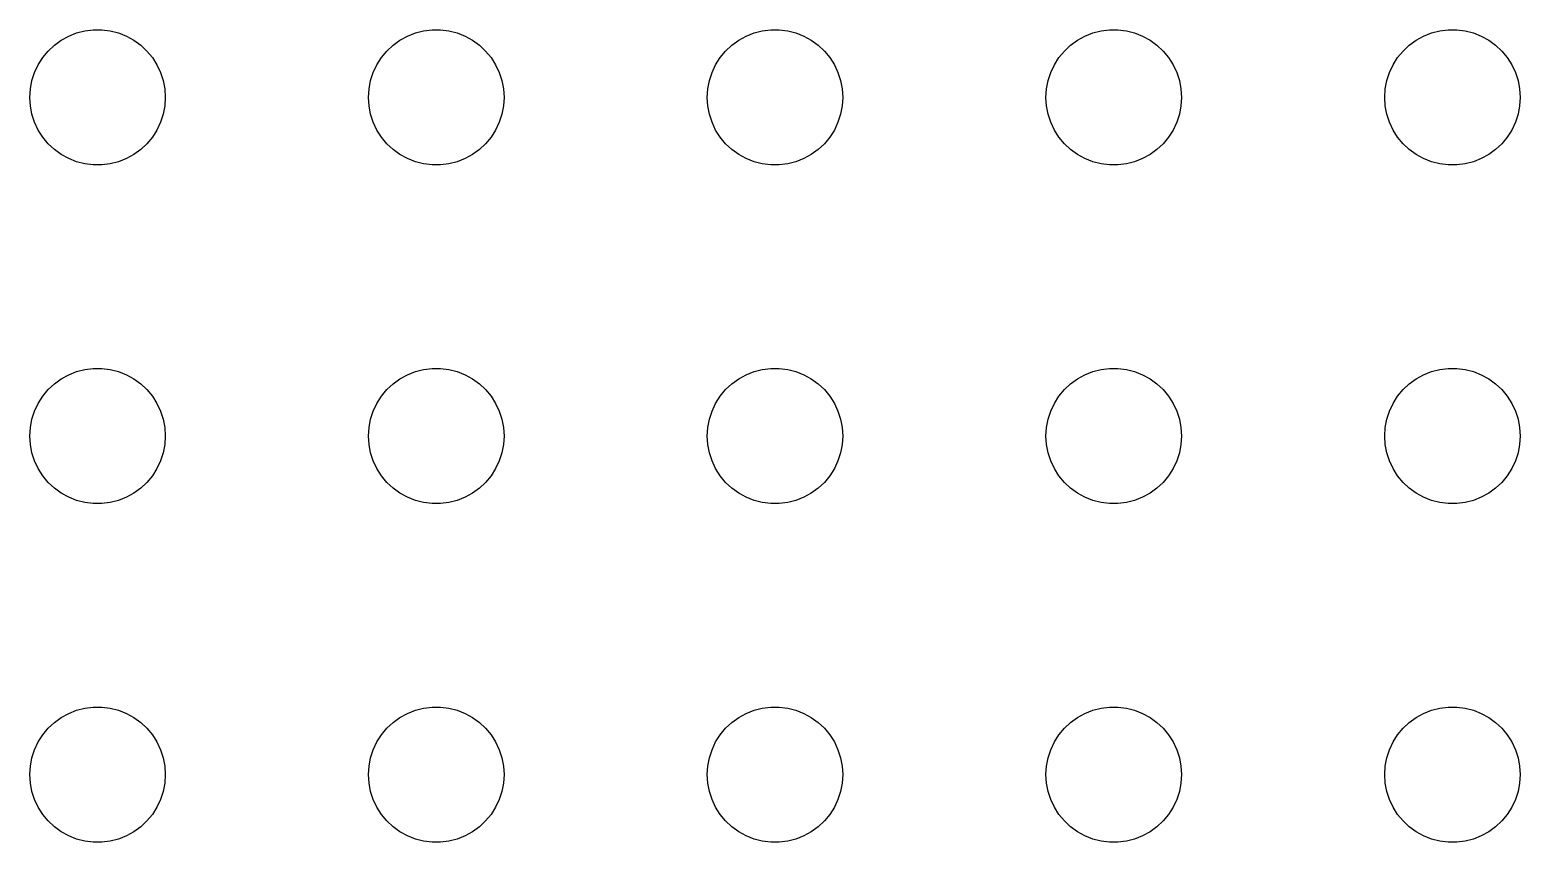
# Model space of a CAD drawing. Header units: metres. Extents: x -134 to 134, y 176 to 394.
# Drawn here: x 66 to 99, y 204 to 222 of the extents above; entities that cross this region are included whole.
import ezdxf

# ---------------------------------------------------------------- set-up
doc = ezdxf.new("R2010")
doc.units = ezdxf.units.M

msp = doc.modelspace()

# ---------------------------------------------------------------- linework, layer by layer
for p, q in [((66.5439, 221.656), (66.6963, 221.766)), ((66.6963, 221.766), (66.8613, 221.857)), ((66.8613, 221.857), (67.0365, 221.927)), ((67.0365, 221.927), (67.2189, 221.973)), ((67.2189, 221.973), (67.4058, 221.997)), ((67.4058, 221.997), (67.5942, 221.997)), ((67.5942, 221.997), (67.7811, 221.973)), ((67.7811, 221.973), (67.9635, 221.927)), ((67.9635, 221.927), (68.1387, 221.857)), ((68.1387, 221.857), (68.3037, 221.766)), ((68.3037, 221.766), (68.4561, 221.656)), ((74.0439, 221.656), (74.1963, 221.766)), ((74.1963, 221.766), (74.3613, 221.857)), ((74.3613, 221.857), (74.5365, 221.927)), ((74.5365, 221.927), (74.7189, 221.973)), ((74.7189, 221.973), (74.9058, 221.997)), ((74.9058, 221.997), (75.0942, 221.997)), ((75.0942, 221.997), (75.2811, 221.973)), ((75.2811, 221.973), (75.4635, 221.927)), ((75.4635, 221.927), (75.6387, 221.857)), ((75.6387, 221.857), (75.8037, 221.766)), ((75.8037, 221.766), (75.9561, 221.656)), ((81.5439, 221.656), (81.6963, 221.766)), ((81.6963, 221.766), (81.8613, 221.857)), ((81.8613, 221.857), (82.0365, 221.927)), ((82.0365, 221.927), (82.2189, 221.973)), ((82.2189, 221.973), (82.4058, 221.997)), ((82.4058, 221.997), (82.5942, 221.997)), ((82.5942, 221.997), (82.7811, 221.973)), ((82.7811, 221.973), (82.9635, 221.927)), ((82.9635, 221.927), (83.1387, 221.857)), ((83.1387, 221.857), (83.3037, 221.766)), ((83.3037, 221.766), (83.4561, 221.656)), ((89.0439, 221.656), (89.1963, 221.766)), ((89.1963, 221.766), (89.3613, 221.857)), ((89.3613, 221.857), (89.5365, 221.927)), ((89.5365, 221.927), (89.7189, 221.973)), ((89.7189, 221.973), (89.9058, 221.997)), ((89.9058, 221.997), (90.0942, 221.997)), ((90.0942, 221.997), (90.2811, 221.973)), ((90.2811, 221.973), (90.4635, 221.927)), ((90.4635, 221.927), (90.6387, 221.857)), ((90.6387, 221.857), (90.8037, 221.766)), ((90.8037, 221.766), (90.9561, 221.656)), ((96.5439, 221.656), (96.6963, 221.766)), ((96.6963, 221.766), (96.8613, 221.857)), ((96.8613, 221.857), (97.0365, 221.927)), ((97.0365, 221.927), (97.2189, 221.973)), ((97.2189, 221.973), (97.4058, 221.997)), ((97.4058, 221.997), (97.5942, 221.997)), ((97.5942, 221.997), (97.7811, 221.973)), ((97.7811, 221.973), (97.9635, 221.927)), ((97.9635, 221.927), (98.1387, 221.857)), ((98.1387, 221.857), (98.3037, 221.766)), ((98.3037, 221.766), (98.4561, 221.656)), ((66.2865, 221.382), (66.4065, 221.527)), ((66.4065, 221.527), (66.5439, 221.656)), ((68.4561, 221.656), (68.5934, 221.527)), ((68.5934, 221.527), (68.7135, 221.382)), ((73.7865, 221.382), (73.9065, 221.527)), ((73.9065, 221.527), (74.0439, 221.656)), ((75.9561, 221.656), (76.0934, 221.527)), ((76.0934, 221.527), (76.2135, 221.382)), ((81.2865, 221.382), (81.4065, 221.527)), ((81.4065, 221.527), (81.5439, 221.656)), ((83.4561, 221.656), (83.5934, 221.527)), ((83.5934, 221.527), (83.7135, 221.382)), ((88.7865, 221.382), (88.9065, 221.527)), ((88.9065, 221.527), (89.0439, 221.656)), ((90.9561, 221.656), (91.0934, 221.527)), ((91.0934, 221.527), (91.2135, 221.382)), ((96.2865, 221.382), (96.4065, 221.527)), ((96.4065, 221.527), (96.5439, 221.656)), ((98.4561, 221.656), (98.5934, 221.527)), ((98.5934, 221.527), (98.7135, 221.382)), ((66.1053, 221.052), (66.1855, 221.223)), ((66.1855, 221.223), (66.2865, 221.382)), ((68.7135, 221.382), (68.8145, 221.223)), ((68.8145, 221.223), (68.8947, 221.052)), ((73.6053, 221.052), (73.6855, 221.223)), ((73.6855, 221.223), (73.7865, 221.382)), ((76.2135, 221.382), (76.3145, 221.223)), ((76.3145, 221.223), (76.3947, 221.052)), ((81.1053, 221.052), (81.1855, 221.223)), ((81.1855, 221.223), (81.2865, 221.382)), ((83.7135, 221.382), (83.8145, 221.223)), ((83.8145, 221.223), (83.8947, 221.052)), ((88.6053, 221.052), (88.6855, 221.223)), ((88.6855, 221.223), (88.7865, 221.382)), ((91.2135, 221.382), (91.3145, 221.223)), ((91.3145, 221.223), (91.3947, 221.052)), ((96.1053, 221.052), (96.1855, 221.223)), ((96.1855, 221.223), (96.2865, 221.382)), ((98.7135, 221.382), (98.8145, 221.223)), ((98.8145, 221.223), (98.8947, 221.052)), ((66.0118, 220.688), (66.0471, 220.873)), ((66.0471, 220.873), (66.1053, 221.052)), ((68.8947, 221.052), (68.9529, 220.873)), ((68.9529, 220.873), (68.9882, 220.688)), ((73.5118, 220.688), (73.5471, 220.873)), ((73.5471, 220.873), (73.6053, 221.052)), ((76.3947, 221.052), (76.4529, 220.873)), ((76.4529, 220.873), (76.4882, 220.688)), ((81.0118, 220.688), (81.0471, 220.873)), ((81.0471, 220.873), (81.1053, 221.052)), ((83.8947, 221.052), (83.9529, 220.873)), ((83.9529, 220.873), (83.9882, 220.688)), ((88.5118, 220.688), (88.5471, 220.873)), ((88.5471, 220.873), (88.6053, 221.052)), ((91.3947, 221.052), (91.4529, 220.873)), ((91.4529, 220.873), (91.4882, 220.688)), ((96.0118, 220.688), (96.0471, 220.873)), ((96.0471, 220.873), (96.1053, 221.052)), ((98.8947, 221.052), (98.9529, 220.873)), ((98.9529, 220.873), (98.9882, 220.688)), ((66, 220.5), (66.0118, 220.688)), ((66.0118, 220.312), (66, 220.5)), ((68.9882, 220.688), (69, 220.5)), ((69, 220.5), (68.9882, 220.312)), ((73.5, 220.5), (73.5118, 220.688)), ((73.5118, 220.312), (73.5, 220.5)), ((76.4882, 220.688), (76.5, 220.5)), ((76.5, 220.5), (76.4882, 220.312)), ((81, 220.5), (81.0118, 220.688)), ((81.0118, 220.312), (81, 220.5)), ((83.9882, 220.688), (84, 220.5)), ((84, 220.5), (83.9882, 220.312)), ((88.5, 220.5), (88.5118, 220.688)), ((88.5118, 220.312), (88.5, 220.5)), ((91.4882, 220.688), (91.5, 220.5)), ((91.5, 220.5), (91.4882, 220.312)), ((96, 220.5), (96.0118, 220.688)), ((96.0118, 220.312), (96, 220.5)), ((98.9882, 220.688), (99, 220.5)), ((99, 220.5), (98.9882, 220.312)), ((66.0471, 220.127), (66.0118, 220.312)), ((66.1053, 219.948), (66.0471, 220.127)), ((68.9529, 220.127), (68.8947, 219.948)), ((68.9882, 220.312), (68.9529, 220.127)), ((73.5471, 220.127), (73.5118, 220.312)), ((73.6053, 219.948), (73.5471, 220.127)), ((76.4529, 220.127), (76.3947, 219.948)), ((76.4882, 220.312), (76.4529, 220.127)), ((81.0471, 220.127), (81.0118, 220.312)), ((81.1053, 219.948), (81.0471, 220.127)), ((83.9529, 220.127), (83.8947, 219.948)), ((83.9882, 220.312), (83.9529, 220.127)), ((88.5471, 220.127), (88.5118, 220.312)), ((88.6053, 219.948), (88.5471, 220.127)), ((91.4529, 220.127), (91.3947, 219.948)), ((91.4882, 220.312), (91.4529, 220.127)), ((96.0471, 220.127), (96.0118, 220.312)), ((96.1053, 219.948), (96.0471, 220.127)), ((98.9529, 220.127), (98.8947, 219.948)), ((98.9882, 220.312), (98.9529, 220.127)), ((66.1855, 219.777), (66.1053, 219.948)), ((68.8947, 219.948), (68.8145, 219.777)), ((73.6855, 219.777), (73.6053, 219.948)), ((76.3947, 219.948), (76.3145, 219.777)), ((81.1855, 219.777), (81.1053, 219.948)), ((83.8947, 219.948), (83.8145, 219.777)), ((88.6855, 219.777), (88.6053, 219.948)), ((91.3947, 219.948), (91.3145, 219.777)), ((96.1855, 219.777), (96.1053, 219.948)), ((98.8947, 219.948), (98.8145, 219.777)), ((66.2865, 219.618), (66.1855, 219.777)), ((66.4065, 219.473), (66.2865, 219.618)), ((66.5439, 219.344), (66.4065, 219.473)), ((68.5934, 219.473), (68.4561, 219.344)), ((68.7135, 219.618), (68.5934, 219.473)), ((68.8145, 219.777), (68.7135, 219.618)), ((73.7865, 219.618), (73.6855, 219.777)), ((73.9065, 219.473), (73.7865, 219.618)), ((74.0439, 219.344), (73.9065, 219.473)), ((76.0934, 219.473), (75.9561, 219.344)), ((76.2135, 219.618), (76.0934, 219.473)), ((76.3145, 219.777), (76.2135, 219.618)), ((81.2865, 219.618), (81.1855, 219.777)), ((81.4065, 219.473), (81.2865, 219.618)), ((81.5439, 219.344), (81.4065, 219.473)), ((83.5934, 219.473), (83.4561, 219.344)), ((83.7135, 219.618), (83.5934, 219.473)), ((83.8145, 219.777), (83.7135, 219.618)), ((88.7865, 219.618), (88.6855, 219.777)), ((88.9065, 219.473), (88.7865, 219.618)), ((89.0439, 219.344), (88.9065, 219.473)), ((91.0934, 219.473), (90.9561, 219.344)), ((91.2135, 219.618), (91.0934, 219.473)), ((91.3145, 219.777), (91.2135, 219.618)), ((96.2865, 219.618), (96.1855, 219.777)), ((96.4065, 219.473), (96.2865, 219.618)), ((96.5439, 219.344), (96.4065, 219.473)), ((98.5934, 219.473), (98.4561, 219.344)), ((98.7135, 219.618), (98.5934, 219.473)), ((98.8145, 219.777), (98.7135, 219.618)), ((66.6963, 219.234), (66.5439, 219.344)), ((66.8613, 219.143), (66.6963, 219.234)), ((67.0365, 219.073), (66.8613, 219.143)), ((68.1387, 219.143), (67.9635, 219.073)), ((68.3037, 219.234), (68.1387, 219.143)), ((68.4561, 219.344), (68.3037, 219.234)), ((74.1963, 219.234), (74.0439, 219.344)), ((74.3613, 219.143), (74.1963, 219.234)), ((74.5365, 219.073), (74.3613, 219.143)), ((75.6387, 219.143), (75.4635, 219.073)), ((75.8037, 219.234), (75.6387, 219.143)), ((75.9561, 219.344), (75.8037, 219.234)), ((81.6963, 219.234), (81.5439, 219.344)), ((81.8613, 219.143), (81.6963, 219.234)), ((82.0365, 219.073), (81.8613, 219.143)), ((83.1387, 219.143), (82.9635, 219.073)), ((83.3037, 219.234), (83.1387, 219.143)), ((83.4561, 219.344), (83.3037, 219.234)), ((89.1963, 219.234), (89.0439, 219.344)), ((89.3613, 219.143), (89.1963, 219.234)), ((89.5365, 219.073), (89.3613, 219.143)), ((90.6387, 219.143), (90.4635, 219.073)), ((90.8037, 219.234), (90.6387, 219.143)), ((90.9561, 219.344), (90.8037, 219.234)), ((96.6963, 219.234), (96.5439, 219.344)), ((96.8613, 219.143), (96.6963, 219.234)), ((97.0365, 219.073), (96.8613, 219.143)), ((98.1387, 219.143), (97.9635, 219.073)), ((98.3037, 219.234), (98.1387, 219.143)), ((98.4561, 219.344), (98.3037, 219.234)), ((67.2189, 219.027), (67.0365, 219.073)), ((67.4058, 219.003), (67.2189, 219.027)), ((67.5942, 219.003), (67.4058, 219.003)), ((67.7811, 219.027), (67.5942, 219.003)), ((67.9635, 219.073), (67.7811, 219.027)), ((74.7189, 219.027), (74.5365, 219.073)), ((74.9058, 219.003), (74.7189, 219.027)), ((75.0942, 219.003), (74.9058, 219.003)), ((75.2811, 219.027), (75.0942, 219.003)), ((75.4635, 219.073), (75.2811, 219.027)), ((82.2189, 219.027), (82.0365, 219.073)), ((82.4058, 219.003), (82.2189, 219.027)), ((82.5942, 219.003), (82.4058, 219.003)), ((82.7811, 219.027), (82.5942, 219.003)), ((82.9635, 219.073), (82.7811, 219.027)), ((89.7189, 219.027), (89.5365, 219.073)), ((89.9058, 219.003), (89.7189, 219.027)), ((90.0942, 219.003), (89.9058, 219.003)), ((90.2811, 219.027), (90.0942, 219.003)), ((90.4635, 219.073), (90.2811, 219.027)), ((97.2189, 219.027), (97.0365, 219.073)), ((97.4058, 219.003), (97.2189, 219.027)), ((97.5942, 219.003), (97.4058, 219.003)), ((97.7811, 219.027), (97.5942, 219.003)), ((97.9635, 219.073), (97.7811, 219.027)), ((66.5439, 214.156), (66.6963, 214.266)), ((66.6963, 214.266), (66.8613, 214.357)), ((66.8613, 214.357), (67.0365, 214.427)), ((67.0365, 214.427), (67.2189, 214.473)), ((67.2189, 214.473), (67.4058, 214.497)), ((67.4058, 214.497), (67.5942, 214.497)), ((67.5942, 214.497), (67.7811, 214.473)), ((67.7811, 214.473), (67.9635, 214.427)), ((67.9635, 214.427), (68.1387, 214.357)), ((68.1387, 214.357), (68.3037, 214.266)), ((68.3037, 214.266), (68.4561, 214.156)), ((74.0439, 214.156), (74.1963, 214.266)), ((74.1963, 214.266), (74.3613, 214.357)), ((74.3613, 214.357), (74.5365, 214.427)), ((74.5365, 214.427), (74.7189, 214.473)), ((74.7189, 214.473), (74.9058, 214.497)), ((74.9058, 214.497), (75.0942, 214.497)), ((75.0942, 214.497), (75.2811, 214.473)), ((75.2811, 214.473), (75.4635, 214.427)), ((75.4635, 214.427), (75.6387, 214.357)), ((75.6387, 214.357), (75.8037, 214.266)), ((75.8037, 214.266), (75.9561, 214.156)), ((81.5439, 214.156), (81.6963, 214.266)), ((81.6963, 214.266), (81.8613, 214.357)), ((81.8613, 214.357), (82.0365, 214.427)), ((82.0365, 214.427), (82.2189, 214.473)), ((82.2189, 214.473), (82.4058, 214.497)), ((82.4058, 214.497), (82.5942, 214.497)), ((82.5942, 214.497), (82.7811, 214.473)), ((82.7811, 214.473), (82.9635, 214.427)), ((82.9635, 214.427), (83.1387, 214.357)), ((83.1387, 214.357), (83.3037, 214.266)), ((83.3037, 214.266), (83.4561, 214.156)), ((89.0439, 214.156), (89.1963, 214.266)), ((89.1963, 214.266), (89.3613, 214.357)), ((89.3613, 214.357), (89.5365, 214.427)), ((89.5365, 214.427), (89.7189, 214.473)), ((89.7189, 214.473), (89.9058, 214.497)), ((89.9058, 214.497), (90.0942, 214.497)), ((90.0942, 214.497), (90.2811, 214.473)), ((90.2811, 214.473), (90.4635, 214.427)), ((90.4635, 214.427), (90.6387, 214.357)), ((90.6387, 214.357), (90.8037, 214.266)), ((90.8037, 214.266), (90.9561, 214.156)), ((96.5439, 214.156), (96.6963, 214.266)), ((96.6963, 214.266), (96.8613, 214.357)), ((96.8613, 214.357), (97.0365, 214.427)), ((97.0365, 214.427), (97.2189, 214.473)), ((97.2189, 214.473), (97.4058, 214.497)), ((97.4058, 214.497), (97.5942, 214.497)), ((97.5942, 214.497), (97.7811, 214.473)), ((97.7811, 214.473), (97.9635, 214.427)), ((97.9635, 214.427), (98.1387, 214.357)), ((98.1387, 214.357), (98.3037, 214.266)), ((98.3037, 214.266), (98.4561, 214.156)), ((66.1855, 213.723), (66.2865, 213.882)), ((66.2865, 213.882), (66.4065, 214.027)), ((66.4065, 214.027), (66.5439, 214.156)), ((68.4561, 214.156), (68.5934, 214.027)), ((68.5934, 214.027), (68.7135, 213.882)), ((68.7135, 213.882), (68.8145, 213.723)), ((73.6855, 213.723), (73.7865, 213.882)), ((73.7865, 213.882), (73.9065, 214.027)), ((73.9065, 214.027), (74.0439, 214.156)), ((75.9561, 214.156), (76.0934, 214.027)), ((76.0934, 214.027), (76.2135, 213.882)), ((76.2135, 213.882), (76.3145, 213.723)), ((81.1855, 213.723), (81.2865, 213.882)), ((81.2865, 213.882), (81.4065, 214.027)), ((81.4065, 214.027), (81.5439, 214.156)), ((83.4561, 214.156), (83.5934, 214.027)), ((83.5934, 214.027), (83.7135, 213.882)), ((83.7135, 213.882), (83.8145, 213.723)), ((88.6855, 213.723), (88.7865, 213.882)), ((88.7865, 213.882), (88.9065, 214.027)), ((88.9065, 214.027), (89.0439, 214.156)), ((90.9561, 214.156), (91.0934, 214.027)), ((91.0934, 214.027), (91.2135, 213.882)), ((91.2135, 213.882), (91.3145, 213.723)), ((96.1855, 213.723), (96.2865, 213.882)), ((96.2865, 213.882), (96.4065, 214.027)), ((96.4065, 214.027), (96.5439, 214.156)), ((98.4561, 214.156), (98.5934, 214.027)), ((98.5934, 214.027), (98.7135, 213.882)), ((98.7135, 213.882), (98.8145, 213.723)), ((66.0471, 213.373), (66.1053, 213.552)), ((66.1053, 213.552), (66.1855, 213.723)), ((68.8145, 213.723), (68.8947, 213.552)), ((68.8947, 213.552), (68.9529, 213.373)), ((73.5471, 213.373), (73.6053, 213.552)), ((73.6053, 213.552), (73.6855, 213.723)), ((76.3145, 213.723), (76.3947, 213.552)), ((76.3947, 213.552), (76.4529, 213.373)), ((81.0471, 213.373), (81.1053, 213.552)), ((81.1053, 213.552), (81.1855, 213.723)), ((83.8145, 213.723), (83.8947, 213.552)), ((83.8947, 213.552), (83.9529, 213.373)), ((88.5471, 213.373), (88.6053, 213.552)), ((88.6053, 213.552), (88.6855, 213.723)), ((91.3145, 213.723), (91.3947, 213.552)), ((91.3947, 213.552), (91.4529, 213.373)), ((96.0471, 213.373), (96.1053, 213.552)), ((96.1053, 213.552), (96.1855, 213.723)), ((98.8145, 213.723), (98.8947, 213.552)), ((98.8947, 213.552), (98.9529, 213.373)), ((66, 213), (66.0118, 213.188)), ((66.0118, 213.188), (66.0471, 213.373)), ((68.9529, 213.373), (68.9882, 213.188)), ((68.9882, 213.188), (69, 213)), ((73.5, 213), (73.5118, 213.188)), ((73.5118, 213.188), (73.5471, 213.373)), ((76.4529, 213.373), (76.4882, 213.188)), ((76.4882, 213.188), (76.5, 213)), ((81, 213), (81.0118, 213.188)), ((81.0118, 213.188), (81.0471, 213.373)), ((83.9529, 213.373), (83.9882, 213.188)), ((83.9882, 213.188), (84, 213)), ((88.5, 213), (88.5118, 213.188)), ((88.5118, 213.188), (88.5471, 213.373)), ((91.4529, 213.373), (91.4882, 213.188)), ((91.4882, 213.188), (91.5, 213)), ((96, 213), (96.0118, 213.188)), ((96.0118, 213.188), (96.0471, 213.373)), ((98.9529, 213.373), (98.9882, 213.188)), ((98.9882, 213.188), (99, 213)), ((66.0118, 212.812), (66, 213)), ((69, 213), (68.9882, 212.812)), ((73.5118, 212.812), (73.5, 213)), ((76.5, 213), (76.4882, 212.812)), ((81.0118, 212.812), (81, 213)), ((84, 213), (83.9882, 212.812)), ((88.5118, 212.812), (88.5, 213)), ((91.5, 213), (91.4882, 212.812)), ((96.0118, 212.812), (96, 213)), ((99, 213), (98.9882, 212.812)), ((66.0471, 212.627), (66.0118, 212.812)), ((66.1053, 212.448), (66.0471, 212.627)), ((68.9529, 212.627), (68.8947, 212.448)), ((68.9882, 212.812), (68.9529, 212.627)), ((73.5471, 212.627), (73.5118, 212.812)), ((73.6053, 212.448), (73.5471, 212.627)), ((76.4529, 212.627), (76.3947, 212.448)), ((76.4882, 212.812), (76.4529, 212.627)), ((81.0471, 212.627), (81.0118, 212.812)), ((81.1053, 212.448), (81.0471, 212.627)), ((83.9529, 212.627), (83.8947, 212.448)), ((83.9882, 212.812), (83.9529, 212.627)), ((88.5471, 212.627), (88.5118, 212.812)), ((88.6053, 212.448), (88.5471, 212.627)), ((91.4529, 212.627), (91.3947, 212.448)), ((91.4882, 212.812), (91.4529, 212.627)), ((96.0471, 212.627), (96.0118, 212.812)), ((96.1053, 212.448), (96.0471, 212.627)), ((98.9529, 212.627), (98.8947, 212.448)), ((98.9882, 212.812), (98.9529, 212.627)), ((66.1855, 212.277), (66.1053, 212.448)), ((66.2865, 212.118), (66.1855, 212.277)), ((68.8145, 212.277), (68.7135, 212.118)), ((68.8947, 212.448), (68.8145, 212.277)), ((73.6855, 212.277), (73.6053, 212.448)), ((73.7865, 212.118), (73.6855, 212.277)), ((76.3145, 212.277), (76.2135, 212.118)), ((76.3947, 212.448), (76.3145, 212.277)), ((81.1855, 212.277), (81.1053, 212.448)), ((81.2865, 212.118), (81.1855, 212.277)), ((83.8145, 212.277), (83.7135, 212.118)), ((83.8947, 212.448), (83.8145, 212.277)), ((88.6855, 212.277), (88.6053, 212.448)), ((88.7865, 212.118), (88.6855, 212.277)), ((91.3145, 212.277), (91.2135, 212.118)), ((91.3947, 212.448), (91.3145, 212.277)), ((96.1855, 212.277), (96.1053, 212.448)), ((96.2865, 212.118), (96.1855, 212.277)), ((98.8145, 212.277), (98.7135, 212.118)), ((98.8947, 212.448), (98.8145, 212.277)), ((66.4065, 211.973), (66.2865, 212.118)), ((66.5439, 211.844), (66.4065, 211.973)), ((68.5934, 211.973), (68.4561, 211.844)), ((68.7135, 212.118), (68.5934, 211.973)), ((73.9065, 211.973), (73.7865, 212.118)), ((74.0439, 211.844), (73.9065, 211.973)), ((76.0934, 211.973), (75.9561, 211.844)), ((76.2135, 212.118), (76.0934, 211.973)), ((81.4065, 211.973), (81.2865, 212.118)), ((81.5439, 211.844), (81.4065, 211.973)), ((83.5934, 211.973), (83.4561, 211.844)), ((83.7135, 212.118), (83.5934, 211.973)), ((88.9065, 211.973), (88.7865, 212.118)), ((89.0439, 211.844), (88.9065, 211.973)), ((91.0934, 211.973), (90.9561, 211.844)), ((91.2135, 212.118), (91.0934, 211.973)), ((96.4065, 211.973), (96.2865, 212.118)), ((96.5439, 211.844), (96.4065, 211.973)), ((98.5934, 211.973), (98.4561, 211.844)), ((98.7135, 212.118), (98.5934, 211.973)), ((66.6963, 211.734), (66.5439, 211.844)), ((66.8613, 211.643), (66.6963, 211.734)), ((67.0365, 211.573), (66.8613, 211.643)), ((67.2189, 211.527), (67.0365, 211.573)), ((67.9635, 211.573), (67.7811, 211.527)), ((68.1387, 211.643), (67.9635, 211.573)), ((68.3037, 211.734), (68.1387, 211.643)), ((68.4561, 211.844), (68.3037, 211.734)), ((74.1963, 211.734), (74.0439, 211.844)), ((74.3613, 211.643), (74.1963, 211.734)), ((74.5365, 211.573), (74.3613, 211.643)), ((74.7189, 211.527), (74.5365, 211.573)), ((75.4635, 211.573), (75.2811, 211.527)), ((75.6387, 211.643), (75.4635, 211.573)), ((75.8037, 211.734), (75.6387, 211.643)), ((75.9561, 211.844), (75.8037, 211.734)), ((81.6963, 211.734), (81.5439, 211.844)), ((81.8613, 211.643), (81.6963, 211.734)), ((82.0365, 211.573), (81.8613, 211.643)), ((82.2189, 211.527), (82.0365, 211.573)), ((82.9635, 211.573), (82.7811, 211.527)), ((83.1387, 211.643), (82.9635, 211.573)), ((83.3037, 211.734), (83.1387, 211.643)), ((83.4561, 211.844), (83.3037, 211.734)), ((89.1963, 211.734), (89.0439, 211.844)), ((89.3613, 211.643), (89.1963, 211.734)), ((89.5365, 211.573), (89.3613, 211.643)), ((89.7189, 211.527), (89.5365, 211.573)), ((90.4635, 211.573), (90.2811, 211.527)), ((90.6387, 211.643), (90.4635, 211.573)), ((90.8037, 211.734), (90.6387, 211.643)), ((90.9561, 211.844), (90.8037, 211.734)), ((96.6963, 211.734), (96.5439, 211.844)), ((96.8613, 211.643), (96.6963, 211.734)), ((97.0365, 211.573), (96.8613, 211.643)), ((97.2189, 211.527), (97.0365, 211.573)), ((97.9635, 211.573), (97.7811, 211.527)), ((98.1387, 211.643), (97.9635, 211.573)), ((98.3037, 211.734), (98.1387, 211.643)), ((98.4561, 211.844), (98.3037, 211.734)), ((67.4058, 211.503), (67.2189, 211.527)), ((67.5942, 211.503), (67.4058, 211.503)), ((67.7811, 211.527), (67.5942, 211.503)), ((74.9058, 211.503), (74.7189, 211.527)), ((75.0942, 211.503), (74.9058, 211.503)), ((75.2811, 211.527), (75.0942, 211.503)), ((82.4058, 211.503), (82.2189, 211.527)), ((82.5942, 211.503), (82.4058, 211.503)), ((82.7811, 211.527), (82.5942, 211.503)), ((89.9058, 211.503), (89.7189, 211.527)), ((90.0942, 211.503), (89.9058, 211.503)), ((90.2811, 211.527), (90.0942, 211.503)), ((97.4058, 211.503), (97.2189, 211.527)), ((97.5942, 211.503), (97.4058, 211.503)), ((97.7811, 211.527), (97.5942, 211.503)), ((66.8613, 206.857), (67.0365, 206.927)), ((67.0365, 206.927), (67.2189, 206.973)), ((67.2189, 206.973), (67.4058, 206.997)), ((67.4058, 206.997), (67.5942, 206.997)), ((67.5942, 206.997), (67.7811, 206.973)), ((67.7811, 206.973), (67.9635, 206.927)), ((67.9635, 206.927), (68.1387, 206.857)), ((74.3613, 206.857), (74.5365, 206.927)), ((74.5365, 206.927), (74.7189, 206.973)), ((74.7189, 206.973), (74.9058, 206.997)), ((74.9058, 206.997), (75.0942, 206.997)), ((75.0942, 206.997), (75.2811, 206.973)), ((75.2811, 206.973), (75.4635, 206.927)), ((75.4635, 206.927), (75.6387, 206.857)), ((81.8613, 206.857), (82.0365, 206.927)), ((82.0365, 206.927), (82.2189, 206.973)), ((82.2189, 206.973), (82.4058, 206.997)), ((82.4058, 206.997), (82.5942, 206.997)), ((82.5942, 206.997), (82.7811, 206.973)), ((82.7811, 206.973), (82.9635, 206.927)), ((82.9635, 206.927), (83.1387, 206.857)), ((89.3613, 206.857), (89.5365, 206.927)), ((89.5365, 206.927), (89.7189, 206.973)), ((89.7189, 206.973), (89.9058, 206.997)), ((89.9058, 206.997), (90.0942, 206.997)), ((90.0942, 206.997), (90.2811, 206.973)), ((90.2811, 206.973), (90.4635, 206.927)), ((90.4635, 206.927), (90.6387, 206.857)), ((96.8613, 206.857), (97.0365, 206.927)), ((97.0365, 206.927), (97.2189, 206.973)), ((97.2189, 206.973), (97.4058, 206.997)), ((97.4058, 206.997), (97.5942, 206.997)), ((97.5942, 206.997), (97.7811, 206.973)), ((97.7811, 206.973), (97.9635, 206.927)), ((97.9635, 206.927), (98.1387, 206.857)), ((66.4065, 206.527), (66.5439, 206.656)), ((66.5439, 206.656), (66.6963, 206.766)), ((66.6963, 206.766), (66.8613, 206.857)), ((68.1387, 206.857), (68.3037, 206.766)), ((68.3037, 206.766), (68.4561, 206.656)), ((68.4561, 206.656), (68.5934, 206.527)), ((73.9065, 206.527), (74.0439, 206.656)), ((74.0439, 206.656), (74.1963, 206.766)), ((74.1963, 206.766), (74.3613, 206.857)), ((75.6387, 206.857), (75.8037, 206.766)), ((75.8037, 206.766), (75.9561, 206.656)), ((75.9561, 206.656), (76.0934, 206.527)), ((81.4065, 206.527), (81.5439, 206.656)), ((81.5439, 206.656), (81.6963, 206.766)), ((81.6963, 206.766), (81.8613, 206.857)), ((83.1387, 206.857), (83.3037, 206.766)), ((83.3037, 206.766), (83.4561, 206.656)), ((83.4561, 206.656), (83.5934, 206.527)), ((88.9065, 206.527), (89.0439, 206.656)), ((89.0439, 206.656), (89.1963, 206.766)), ((89.1963, 206.766), (89.3613, 206.857)), ((90.6387, 206.857), (90.8037, 206.766)), ((90.8037, 206.766), (90.9561, 206.656)), ((90.9561, 206.656), (91.0934, 206.527)), ((96.4065, 206.527), (96.5439, 206.656)), ((96.5439, 206.656), (96.6963, 206.766)), ((96.6963, 206.766), (96.8613, 206.857)), ((98.1387, 206.857), (98.3037, 206.766)), ((98.3037, 206.766), (98.4561, 206.656)), ((98.4561, 206.656), (98.5934, 206.527)), ((66.1855, 206.223), (66.2865, 206.382)), ((66.2865, 206.382), (66.4065, 206.527)), ((68.5934, 206.527), (68.7135, 206.382)), ((68.7135, 206.382), (68.8145, 206.223)), ((73.6855, 206.223), (73.7865, 206.382)), ((73.7865, 206.382), (73.9065, 206.527)), ((76.0934, 206.527), (76.2135, 206.382)), ((76.2135, 206.382), (76.3145, 206.223)), ((81.1855, 206.223), (81.2865, 206.382)), ((81.2865, 206.382), (81.4065, 206.527)), ((83.5934, 206.527), (83.7135, 206.382)), ((83.7135, 206.382), (83.8145, 206.223)), ((88.6855, 206.223), (88.7865, 206.382)), ((88.7865, 206.382), (88.9065, 206.527)), ((91.0934, 206.527), (91.2135, 206.382)), ((91.2135, 206.382), (91.3145, 206.223)), ((96.1855, 206.223), (96.2865, 206.382)), ((96.2865, 206.382), (96.4065, 206.527)), ((98.5934, 206.527), (98.7135, 206.382)), ((98.7135, 206.382), (98.8145, 206.223)), ((66.0471, 205.873), (66.1053, 206.052)), ((66.1053, 206.052), (66.1855, 206.223)), ((68.8145, 206.223), (68.8947, 206.052)), ((68.8947, 206.052), (68.9529, 205.873)), ((73.5471, 205.873), (73.6053, 206.052)), ((73.6053, 206.052), (73.6855, 206.223)), ((76.3145, 206.223), (76.3947, 206.052)), ((76.3947, 206.052), (76.4529, 205.873)), ((81.0471, 205.873), (81.1053, 206.052)), ((81.1053, 206.052), (81.1855, 206.223)), ((83.8145, 206.223), (83.8947, 206.052)), ((83.8947, 206.052), (83.9529, 205.873)), ((88.5471, 205.873), (88.6053, 206.052)), ((88.6053, 206.052), (88.6855, 206.223)), ((91.3145, 206.223), (91.3947, 206.052)), ((91.3947, 206.052), (91.4529, 205.873)), ((96.0471, 205.873), (96.1053, 206.052)), ((96.1053, 206.052), (96.1855, 206.223)), ((98.8145, 206.223), (98.8947, 206.052)), ((98.8947, 206.052), (98.9529, 205.873)), ((66, 205.5), (66.0118, 205.688)), ((66.0118, 205.688), (66.0471, 205.873)), ((68.9529, 205.873), (68.9882, 205.688)), ((68.9882, 205.688), (69, 205.5)), ((73.5, 205.5), (73.5118, 205.688)), ((73.5118, 205.688), (73.5471, 205.873)), ((76.4529, 205.873), (76.4882, 205.688)), ((76.4882, 205.688), (76.5, 205.5)), ((81, 205.5), (81.0118, 205.688)), ((81.0118, 205.688), (81.0471, 205.873)), ((83.9529, 205.873), (83.9882, 205.688)), ((83.9882, 205.688), (84, 205.5)), ((88.5, 205.5), (88.5118, 205.688)), ((88.5118, 205.688), (88.5471, 205.873)), ((91.4529, 205.873), (91.4882, 205.688)), ((91.4882, 205.688), (91.5, 205.5)), ((96, 205.5), (96.0118, 205.688)), ((96.0118, 205.688), (96.0471, 205.873)), ((98.9529, 205.873), (98.9882, 205.688)), ((98.9882, 205.688), (99, 205.5)), ((66.0118, 205.312), (66, 205.5)), ((66.0471, 205.127), (66.0118, 205.312)), ((68.9882, 205.312), (68.9529, 205.127)), ((69, 205.5), (68.9882, 205.312)), ((73.5118, 205.312), (73.5, 205.5)), ((73.5471, 205.127), (73.5118, 205.312)), ((76.4882, 205.312), (76.4529, 205.127)), ((76.5, 205.5), (76.4882, 205.312)), ((81.0118, 205.312), (81, 205.5)), ((81.0471, 205.127), (81.0118, 205.312)), ((83.9882, 205.312), (83.9529, 205.127)), ((84, 205.5), (83.9882, 205.312)), ((88.5118, 205.312), (88.5, 205.5)), ((88.5471, 205.127), (88.5118, 205.312)), ((91.4882, 205.312), (91.4529, 205.127)), ((91.5, 205.5), (91.4882, 205.312)), ((96.0118, 205.312), (96, 205.5)), ((96.0471, 205.127), (96.0118, 205.312)), ((98.9882, 205.312), (98.9529, 205.127)), ((99, 205.5), (98.9882, 205.312)), ((66.1053, 204.948), (66.0471, 205.127)), ((66.1855, 204.777), (66.1053, 204.948)), ((68.8947, 204.948), (68.8145, 204.777)), ((68.9529, 205.127), (68.8947, 204.948)), ((73.6053, 204.948), (73.5471, 205.127)), ((73.6855, 204.777), (73.6053, 204.948)), ((76.3947, 204.948), (76.3145, 204.777)), ((76.4529, 205.127), (76.3947, 204.948)), ((81.1053, 204.948), (81.0471, 205.127)), ((81.1855, 204.777), (81.1053, 204.948)), ((83.8947, 204.948), (83.8145, 204.777)), ((83.9529, 205.127), (83.8947, 204.948)), ((88.6053, 204.948), (88.5471, 205.127)), ((88.6855, 204.777), (88.6053, 204.948)), ((91.3947, 204.948), (91.3145, 204.777)), ((91.4529, 205.127), (91.3947, 204.948)), ((96.1053, 204.948), (96.0471, 205.127)), ((96.1855, 204.777), (96.1053, 204.948)), ((98.8947, 204.948), (98.8145, 204.777)), ((98.9529, 205.127), (98.8947, 204.948)), ((66.2865, 204.618), (66.1855, 204.777)), ((66.4065, 204.473), (66.2865, 204.618)), ((68.7135, 204.618), (68.5934, 204.473)), ((68.8145, 204.777), (68.7135, 204.618)), ((73.7865, 204.618), (73.6855, 204.777)), ((73.9065, 204.473), (73.7865, 204.618)), ((76.2135, 204.618), (76.0934, 204.473)), ((76.3145, 204.777), (76.2135, 204.618)), ((81.2865, 204.618), (81.1855, 204.777)), ((81.4065, 204.473), (81.2865, 204.618)), ((83.7135, 204.618), (83.5934, 204.473)), ((83.8145, 204.777), (83.7135, 204.618)), ((88.7865, 204.618), (88.6855, 204.777)), ((88.9065, 204.473), (88.7865, 204.618)), ((91.2135, 204.618), (91.0934, 204.473)), ((91.3145, 204.777), (91.2135, 204.618)), ((96.2865, 204.618), (96.1855, 204.777)), ((96.4065, 204.473), (96.2865, 204.618)), ((98.7135, 204.618), (98.5934, 204.473)), ((98.8145, 204.777), (98.7135, 204.618)), ((66.5439, 204.344), (66.4065, 204.473)), ((66.6963, 204.234), (66.5439, 204.344)), ((68.4561, 204.344), (68.3037, 204.234)), ((68.5934, 204.473), (68.4561, 204.344)), ((74.0439, 204.344), (73.9065, 204.473)), ((74.1963, 204.234), (74.0439, 204.344)), ((75.9561, 204.344), (75.8037, 204.234)), ((76.0934, 204.473), (75.9561, 204.344)), ((81.5439, 204.344), (81.4065, 204.473)), ((81.6963, 204.234), (81.5439, 204.344)), ((83.4561, 204.344), (83.3037, 204.234)), ((83.5934, 204.473), (83.4561, 204.344)), ((89.0439, 204.344), (88.9065, 204.473)), ((89.1963, 204.234), (89.0439, 204.344)), ((90.9561, 204.344), (90.8037, 204.234)), ((91.0934, 204.473), (90.9561, 204.344)), ((96.5439, 204.344), (96.4065, 204.473)), ((96.6963, 204.234), (96.5439, 204.344)), ((98.4561, 204.344), (98.3037, 204.234)), ((98.5934, 204.473), (98.4561, 204.344)), ((66.8613, 204.143), (66.6963, 204.234)), ((67.0365, 204.073), (66.8613, 204.143)), ((67.2189, 204.027), (67.0365, 204.073)), ((67.4058, 204.003), (67.2189, 204.027)), ((67.5942, 204.003), (67.4058, 204.003)), ((67.7811, 204.027), (67.5942, 204.003)), ((67.9635, 204.073), (67.7811, 204.027)), ((68.1387, 204.143), (67.9635, 204.073)), ((68.3037, 204.234), (68.1387, 204.143)), ((74.3613, 204.143), (74.1963, 204.234)), ((74.5365, 204.073), (74.3613, 204.143)), ((74.7189, 204.027), (74.5365, 204.073)), ((74.9058, 204.003), (74.7189, 204.027)), ((75.0942, 204.003), (74.9058, 204.003)), ((75.2811, 204.027), (75.0942, 204.003)), ((75.4635, 204.073), (75.2811, 204.027)), ((75.6387, 204.143), (75.4635, 204.073)), ((75.8037, 204.234), (75.6387, 204.143)), ((81.8613, 204.143), (81.6963, 204.234)), ((82.0365, 204.073), (81.8613, 204.143)), ((82.2189, 204.027), (82.0365, 204.073)), ((82.4058, 204.003), (82.2189, 204.027)), ((82.5942, 204.003), (82.4058, 204.003)), ((82.7811, 204.027), (82.5942, 204.003)), ((82.9635, 204.073), (82.7811, 204.027)), ((83.1387, 204.143), (82.9635, 204.073)), ((83.3037, 204.234), (83.1387, 204.143)), ((89.3613, 204.143), (89.1963, 204.234)), ((89.5365, 204.073), (89.3613, 204.143)), ((89.7189, 204.027), (89.5365, 204.073)), ((89.9058, 204.003), (89.7189, 204.027)), ((90.0942, 204.003), (89.9058, 204.003)), ((90.2811, 204.027), (90.0942, 204.003)), ((90.4635, 204.073), (90.2811, 204.027)), ((90.6387, 204.143), (90.4635, 204.073)), ((90.8037, 204.234), (90.6387, 204.143)), ((96.8613, 204.143), (96.6963, 204.234)), ((97.0365, 204.073), (96.8613, 204.143)), ((97.2189, 204.027), (97.0365, 204.073)), ((97.4058, 204.003), (97.2189, 204.027)), ((97.5942, 204.003), (97.4058, 204.003)), ((97.7811, 204.027), (97.5942, 204.003)), ((97.9635, 204.073), (97.7811, 204.027)), ((98.1387, 204.143), (97.9635, 204.073)), ((98.3037, 204.234), (98.1387, 204.143))]:
    msp.add_line(p, q)

doc.saveas('drawing.dxf')
